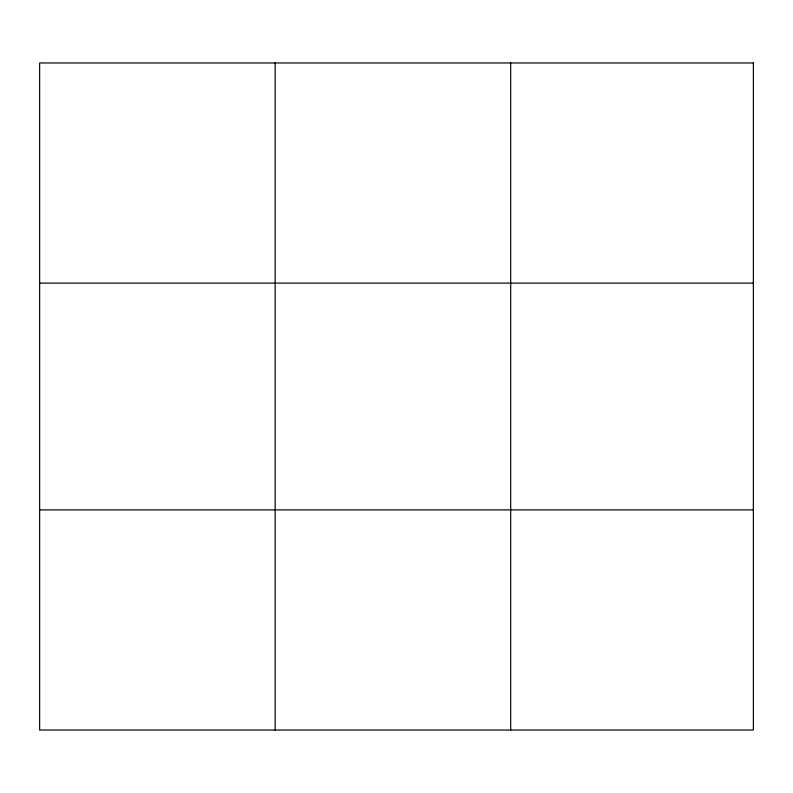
<?xml version="1.0" encoding="UTF-8"?>
<svg xmlns="http://www.w3.org/2000/svg" width="793" height="793" viewBox="0 0 793 793"><rect width="100%" height="100%" fill="white"/><g stroke="black" fill="none" stroke-linecap="round" stroke-linejoin="round"><path stroke-width="1.19" d="M275.171 62.964L275.171 730.036M510.692 62.964L510.692 730.036M39.65 283.101L753.35 283.101M39.65 509.899L753.35 509.899M753.35 62.964L753.35 730.036L39.65 730.036L39.65 62.964L753.35 62.964"/></g></svg>
